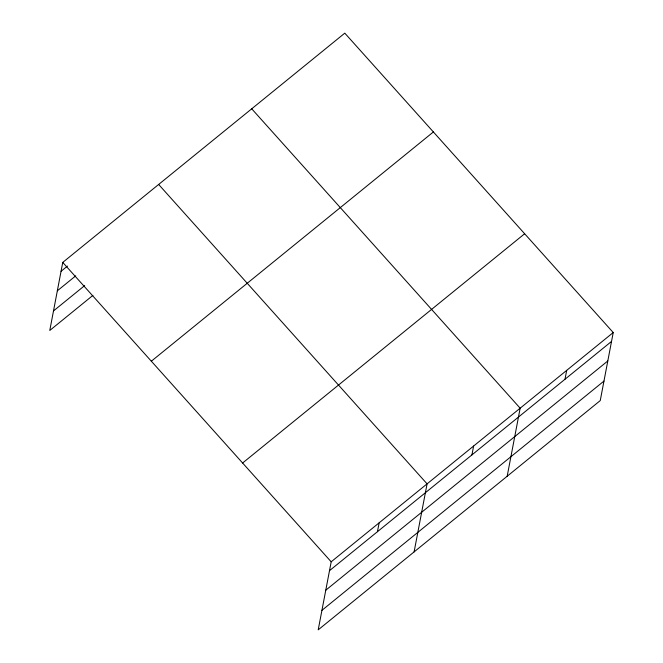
<?xml version="1.0" encoding="UTF-8"?>
<svg xmlns="http://www.w3.org/2000/svg" width="663" height="663" viewBox="0 0 663 663"><rect width="100%" height="100%" fill="white"/><g stroke="black" fill="none" stroke-linecap="round" stroke-linejoin="round"><path stroke-width="0.99" d="M613.225 332.544L331.193 561.801L318.207 629.85L600.247 400.593L613.225 332.544L344.793 33.15L62.753 262.407L49.775 330.456L92.919 295.375M377.446 531.709L379.137 522.834M414.102 551.906L427.08 483.857L158.648 184.455M471.923 454.909L473.622 446.033M507.178 476.249L520.157 408.201L251.716 108.807M565 379.253L566.691 370.377M61.062 271.283L67.452 266.087M57.333 290.808L75.715 275.866M53.496 310.922L84.665 285.596M151.338 361.211L433.378 131.954M242.608 463.006L524.648 233.749M329.494 570.677L611.535 341.42M325.773 590.203L607.814 360.954M321.936 610.325L603.976 381.068M62.753 262.407L331.193 561.801"/></g></svg>
